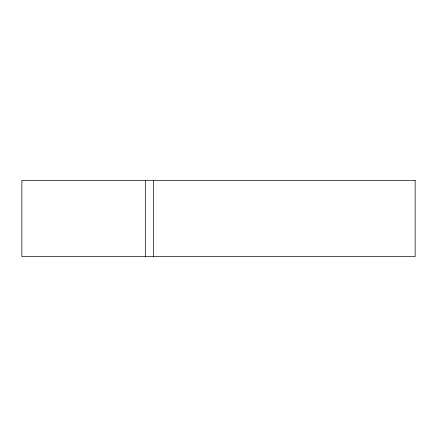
<?xml version="1.0" encoding="UTF-8"?>
<svg xmlns="http://www.w3.org/2000/svg" width="437" height="437" viewBox="0 0 437 437"><rect width="100%" height="100%" fill="white"/><g stroke="black" fill="none" stroke-linecap="round" stroke-linejoin="round"><path stroke-width="0.66" d="M153.551 180.388L153.551 256.612M145.319 180.388L145.319 256.612M415.145 180.388L21.866 180.388L21.861 256.612L415.145 256.612L415.139 180.388"/></g></svg>
